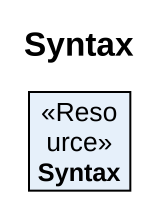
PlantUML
@startuml
title Syntax
hide circle
hide empty members
class Syntax <<Resource>>
@enduml
